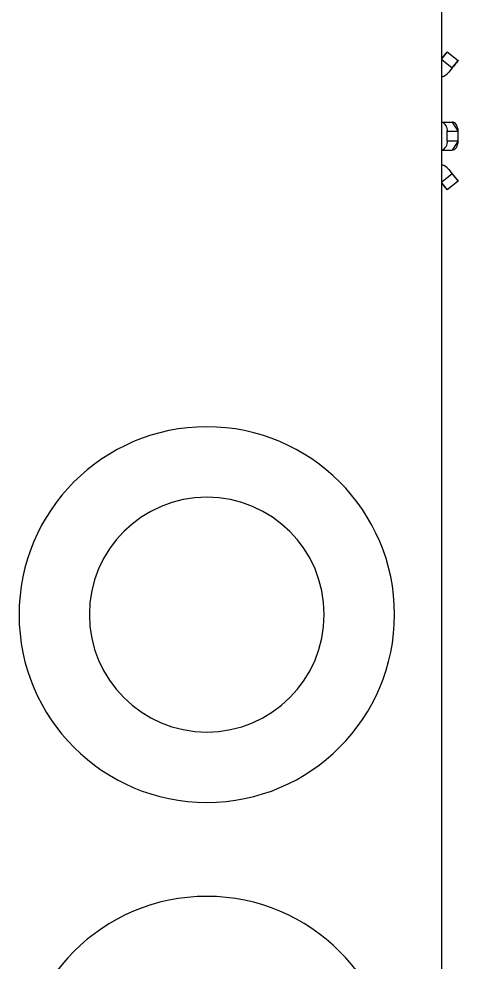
# Model space of a CAD drawing. Header units: inches. Extents: x 59 to 754, y 172 to 990.
# Drawn here: x 177.4 to 212.7, y 791.4 to 867.3 of the extents above; entities that cross this region are included whole.
import ezdxf

# ---------------------------------------------------------------- set-up
doc = ezdxf.new("R2010")
doc.units = ezdxf.units.IN
doc.header["$MEASUREMENT"] = 0
doc.layers.add('svg15406', color=7, linetype='Continuous')

msp = doc.modelspace()

# ---------------------------------------------------------------- linework, layer by layer
at = {"layer": 'svg15406', "color": 7, "lineweight": 30, "true_color": 0xffffff}
for points in [[(211.397, 460.3), (211.397, 913.844)], [(211.397, 864.106), (211.454, 864.178), (211.543, 864.288), (211.624, 864.391), (211.696, 864.48), (211.754, 864.554), (211.798, 864.608), (211.825, 864.642), (211.834, 864.653), (211.397, 864.106)], [(211.834, 864.653), (212.72, 863.946)], [(212.72, 863.946), (212.711, 863.935), (212.684, 863.901), (212.641, 863.846), (212.582, 863.773), (212.511, 863.683), (212.429, 863.581), (212.341, 863.47), (212.249, 863.355), (212.72, 863.946)], [(212.249, 863.355), (211.97, 863.006)], [(211.397, 859.003), (212.238, 859.003)], [(212.72, 858.247), (212.711, 858.394), (212.683, 858.536), (212.639, 858.667), (212.579, 858.781), (212.506, 858.875), (212.422, 858.945), (212.332, 858.988), (212.238, 859.003), (212.72, 858.247)], [(211.848, 857.491), (211.848, 858.247)], [(212.72, 858.247), (211.848, 858.247)], [(212.72, 857.491), (212.72, 858.247)], [(211.848, 857.491), (212.72, 857.491)], [(212.238, 856.735), (212.332, 856.75), (212.422, 856.793), (212.506, 856.862), (212.579, 856.956), (212.639, 857.071), (212.683, 857.202), (212.711, 857.344), (212.72, 857.491), (212.238, 856.735)], [(211.397, 856.735), (212.238, 856.735)], [(211.97, 855.189), (212.249, 854.839)], [(212.72, 854.249), (212.711, 854.26), (212.684, 854.294), (212.641, 854.348), (212.582, 854.422), (212.511, 854.511), (212.429, 854.613), (212.341, 854.724), (212.249, 854.839), (212.72, 854.249)], [(211.834, 853.541), (211.825, 853.553), (211.798, 853.586), (211.754, 853.641), (211.696, 853.714), (211.624, 853.804), (211.543, 853.906), (211.454, 854.017), (211.397, 854.088), (211.834, 853.541)], [(212.72, 854.249), (211.834, 853.541)]]:
    msp.add_lwpolyline(points, dxfattribs=at)
at = {"layer": 'svg15406', "color": 250, "lineweight": 30, "true_color": 0x414141}
for points in [[(211.397, 864.034), (212.249, 863.355)], [(212.249, 854.839), (211.397, 854.16)]]:
    msp.add_lwpolyline(points, dxfattribs=at)
at = {"layer": 'svg15406', "color": 7, "lineweight": 30, "true_color": 0xffffff}
for points in [[(211.397, 862.631), (211.623, 862.691), (211.824, 862.823), (211.97, 863.006)], [(211.848, 858.247), (211.899, 858.574), (211.71, 858.891), (211.397, 859.001)], [(211.397, 856.737), (211.71, 856.847), (211.899, 857.164), (211.848, 857.491)], [(211.97, 855.189), (211.824, 855.372), (211.623, 855.503), (211.397, 855.564)]]:
    msp.add_open_spline(points, degree=3, dxfattribs=at)
for points, knots in [([(192.5, 834.474), (184.15, 834.466), (177.388, 827.691), (177.396, 819.342), (177.403, 811.003), (184.161, 804.245), (192.5, 804.237)], [0, 0, 0, 0, 1, 1, 1, 2, 2, 2, 2]), ([(192.5, 804.237), (200.849, 804.245), (207.612, 811.02), (207.604, 819.37), (207.596, 827.708), (200.838, 834.466), (192.5, 834.474)], [0, 0, 0, 0, 1, 1, 1, 2, 2, 2, 2]), ([(192.5, 828.804), (187.281, 828.804), (183.051, 824.574), (183.051, 819.356), (183.051, 814.137), (187.281, 809.907), (192.5, 809.907)], [0, 0, 0, 0, 1, 1, 1, 2, 2, 2, 2]), ([(192.5, 809.907), (197.718, 809.907), (201.949, 814.137), (201.949, 819.356), (201.949, 824.574), (197.718, 828.804), (192.5, 828.804)], [0, 0, 0, 0, 1, 1, 1, 2, 2, 2, 2]), ([(192.5, 796.678), (184.15, 796.678), (177.382, 789.91), (177.382, 781.56), (177.382, 773.211), (184.15, 766.442), (192.5, 766.442), (192.5, 766.442), (192.5, 766.442), (192.5, 766.442)], [0, 0, 0, 0, 1, 1, 1, 2, 2, 2, 3, 3, 3, 3]), ([(192.5, 766.442), (200.849, 766.442), (207.618, 773.211), (207.618, 781.56), (207.618, 789.91), (200.849, 796.678), (192.5, 796.678)], [0, 0, 0, 0, 1, 1, 1, 2, 2, 2, 2])]:
    msp.add_open_spline(points, degree=3, knots=knots, dxfattribs=at)

doc.saveas('drawing.dxf')
